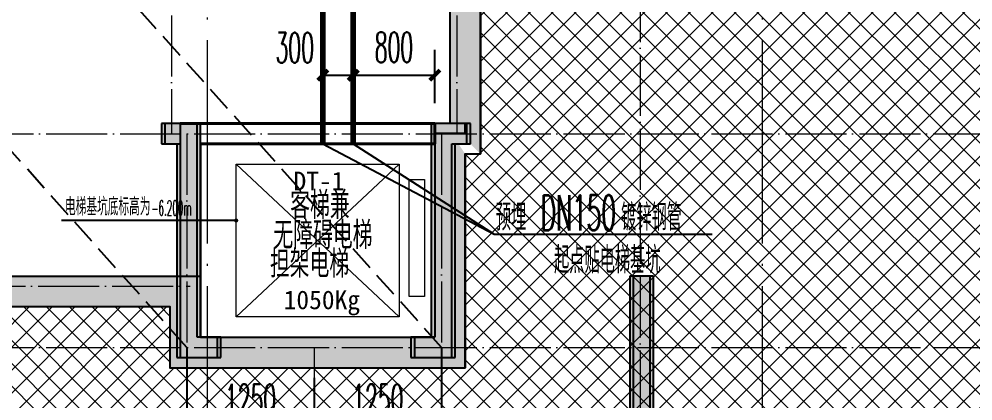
# Model space of a CAD drawing. Extents: x 27938 to 650306, y -92720 to 1524912.
# Drawn here: x 282918 to 292286, y 743904 to 747656 of the extents above; entities that cross this region are included whole.
import ezdxf

# ---------------------------------------------------------------- set-up
doc = ezdxf.new("R2010")
doc.units = 0
doc.header["$LTSCALE"] = 1000
doc.header["$MEASUREMENT"] = 0
doc.linetypes.add('__DASH', pattern=[0.35, 0.25, -0.1])
doc.linetypes.add('DOTE', pattern=[2.4200000000000004, 2, -0.2, 0.02, -0.2])
for name, color, linetype, lineweight in [('3.5方案汇报，与郭总、侯月琴确定户型_t8$0$STAIR', 2, 'Continuous', 18), ('DOTE', 19, 'DOTE', 9), ('PUB_HATCH', 8, 'Continuous', 9), ('WALL', 9, 'Continuous', 40), ('填充', 251, 'Continuous', 5)]:
    doc.layers.add(name, color=color, linetype=linetype, lineweight=lineweight)
for name, color, linetype in [('AXIS', 3, 'Continuous'), ('COLUMN', 9, 'Continuous'), ('DIM_LEAD', 3, 'Continuous'), ('DIM_废水', 3, 'Continuous'), ('HS-A-墙-砖', 2, 'Continuous'), ('HS-A-墙-砼', 41, 'Continuous'), ('PIPE-废水', 31, 'F'), ('PUB_TEXT', 4, 'Continuous'), ('TWT_DIM', 3, 'Continuous'), ('建-墙-填充', 8, 'Continuous')]:
    doc.layers.add(name, color=color, linetype=linetype)
doc.styles.add('_TCH_DIM', font='SIMPLEX.shx', dxfattribs={"width": 0.6, "oblique": 10, "bigfont": 'hztxt.shx'})
doc.styles.add('_TCH_DIM_T3', font='SIMPLEX.shx', dxfattribs={"width": 0.4941176470588236, "bigfont": 'GBCBIG.shx'})
doc.styles.add('_TWT_SERIAL', font='simplex.shx', dxfattribs={"width": 0.6, "oblique": 10, "height": 3, "bigfont": 'aadri.shx'})
doc.styles.get("Standard").update_dxf_attribs({"font": 'gbenor.shx', "bigfont": 'gbcbig.shx'})
doc.styles.add('黑体', font='simhei.ttf')
doc.linetypes.add('F', pattern='A,3,-0.2,["F",Standard,S=0.25,R=0,X=-0.1,Y=-0.115],-0.2', length=3.4)
doc.dimstyles.new('_TCH_ARCH&&100', dxfattribs={"dimtxt": 297.5, "dimasz": 100, "dimexe": 250, "dimexo": 300, "dimgap": 126.25, "dimtad": 1, "dimdec": 0, "dimzin": 0, "dimdsep": 46, "dimtxsty": '_TCH_DIM_T3', "dimblk": 'ARCHTICK', "dimcen": 0.09, "dimclrt": 4, "dimazin": 2, "dimtfac": 1, "dimtdec": 0, "dimtix": 1, "dimtmove": 2, "dimatfit": 3, "dimfxl": 1, "dimtolj": 1, "dimtzin": 0, "dimarcsym": 0})
doc.dimstyles.new('_TWT_ARCH&&100', dxfattribs={"dimtxt": 297.5, "dimasz": 100, "dimexe": 250, "dimexo": 300, "dimgap": 126.25, "dimtad": 1, "dimdec": 0, "dimzin": 0, "dimdsep": 46, "dimtxsty": '_TCH_DIM_T3', "dimblk": 'ARCHTICK', "dimcen": 0.09, "dimclrt": 7, "dimazin": 2, "dimtfac": 1, "dimtdec": 0, "dimtix": 1, "dimtmove": 2, "dimatfit": 3, "dimfxl": 1, "dimtolj": 1, "dimtzin": 0, "dimarcsym": 0})

# ---------------------------------------------------------------- blocks, each defined once
blk = doc.blocks.new('GDRDADWDAD')
at = {"layer": 'DOTE', "linetype": 'DOTE', "ltscale": 0.3}
for p, q in [((284416.578704452, 690157.171784628), (284416.5787044524, 679557.171776904)), ((287216.5787004906, 690157.171784628), (287216.5787004903, 679557.171776904)), ((289016.5787024716, 681057.1717767005), (289016.5787024713, 671157.1717769038)), ((270116.5787024704, 679557.171776904), (328916.5787024746, 679557.171776904)), ((284566.5787044525, 679557.171776904), (284566.5787044525, 677457.1717768572)), ((287066.5787004902, 679557.171776904), (287066.5787004902, 677457.1717768572)), ((270116.5787024704, 677457.171776857), (328916.5787024746, 677457.171776857)), ((285816.5787024716, 677457.1717768568), (285816.5787024713, 671157.1717769038))]:
    blk.add_line(p, q, dxfattribs=at)
blk = doc.blocks.new('gdfgdgdgr')
at = {"layer": 'PUB_HATCH'}
for points in [[(489827.3862082955, 526513.8533125934), (489477.3862075229, 526513.8530673019), (489477.3862075229, 526313.8530673019), (489627.3862082955, 526313.8533125934), (489627.3862071062, 524213.8572179268), (490027.3862071062, 524213.8572179268), (490027.3862071062, 524413.8572179268), (489827.3862072384, 524413.8572179268)], [(492127.5825683302, 526513.8533125934), (492127.5825693873, 524413.8572179268), (491927.5825695195, 524413.8572179268), (491927.5825695195, 524213.8572179268), (492327.5825695195, 524213.8572179268), (492327.5825683302, 526313.8533125934), (492477.5825691028, 526313.8530673019), (492477.5825691028, 526513.8530673019)], [(494077.5855897999, 523363.8541015312), (494277.5855897999, 523363.8541015312), (494277.5855909864, 525013.8540440022), (494077.5855911501, 525013.8540439482)]]:
    blk.add_hatch(color=256, dxfattribs=at).paths.add_polyline_path(points)
at = {"layer": 'COLUMN', "color": 8}
for p, q in [((489827.3862082955, 526513.8533125934), (489477.3862075229, 526513.8530673019)), ((489477.3862075229, 526513.8530673019), (489477.3862075229, 526313.8530673019)), ((489827.3862072384, 524413.8572179268), (489827.3862082955, 526513.8533125934)), ((492127.5825683302, 526513.8533125934), (492127.5825693873, 524413.8572179268)), ((492477.5825691028, 526513.8530673019), (492127.5825683302, 526513.8533125934)), ((492477.5825691028, 526313.8530673019), (492477.5825691028, 526513.8530673019)), ((489477.3862075229, 526313.8530673019), (489627.3862082955, 526313.8533125934)), ((489627.3862082955, 526313.8533125934), (489627.3862071062, 524213.8572179268)), ((492327.5825695195, 524213.8572179268), (492327.5825683302, 526313.8533125934)), ((492327.5825683302, 526313.8533125934), (492477.5825691028, 526313.8530673019)), ((494277.5855909864, 525013.8540440022), (494077.5855911501, 525013.8540439482)), ((494077.5855911501, 525013.8540439482), (494077.5855897999, 523363.8541015312)), ((494277.5855897999, 523363.8541015312), (494277.5855909864, 525013.8540440022)), ((490027.3862071062, 524413.8572179268), (489827.3862072384, 524413.8572179268)), ((490027.3862071062, 524213.8572179268), (490027.3862071062, 524413.8572179268)), ((492127.5825693873, 524413.8572179268), (491927.5825695195, 524413.8572179268)), ((491927.5825695195, 524413.8572179268), (491927.5825695195, 524213.8572179268)), ((489627.3862071062, 524213.8572179268), (490027.3862071062, 524213.8572179268)), ((491927.5825695195, 524213.8572179268), (492327.5825695195, 524213.8572179268))]:
    blk.add_line(p, q, dxfattribs=at)
blk = doc.blocks.new('A$C47B31F67')
at = {"layer": '填充'}
h = blk.add_hatch(dxfattribs=at)
h.set_pattern_fill('ANSI37', color=8, scale=100, style=0)
h.set_pattern_definition([(45, (0, 0), (-112.2532015133644, 112.2532015133644), []), (135, (0, 0), (-112.2532015133644, -112.2532015133644), [])])
h.paths.add_polyline_path([(127448.2005256604, -31359.54774267517), (127448.2075054992, -32859.55215584196), (129998.1362230663, -32859.55215584196), (129998.1356659547, -35059.54457141843), (129998.1362055673, -35059.54780370137), (129998.1356834537, -36059.54590019223), (133248.1033287005, -36059.54964311537), (133248.1033295641, -40759.54285403399), (127398.0405730036, -40759.542852871), (127398.0401762415, -41359.54404004314), (124497.8451572171, -41359.54404003278), (124497.8428679539, -39259.48019998253), (124447.9418712604, -39259.61569144984), (124447.9441604386, -36059.60594031157), (124447.9753544088, -36059.49161360343), (124447.9684082041, -31359.5510817446)], flags=16)
h.paths.add_polyline_path([(97047.75261009095, -31359.54817754065), (97047.74563025218, -32859.55259070743), (94547.75179653015, -32859.55259070743), (94547.75235364182, -35059.54500628391), (97047.75192082467, -35059.55052108516), (97047.7524429381, -37459.54661643342), (91247.84980705075, -37459.54807683825), (91247.8498061873, -40759.54328889947), (97097.9125627478, -40759.54328773648), (97097.91295950991, -41359.54447490862), (99998.10797853427, -41359.54447489826), (99998.11026779743, -39259.48063484801), (100148.1117771007, -39259.61612630996), (100148.1094879226, -36059.60637517169), (100047.7551747995, -36059.49204279843), (100047.7621210042, -31359.55151093961)], flags=16)
h.paths.add_polyline_path([(82847.75326838973, -28459.54733952135), (141647.7532683939, -28459.54733952135), (141647.7532683939, -47459.54734724923), (82847.75326838973, -47459.54734724923)])
at = {"layer": '填充', "color": 8}
blk.add_lwpolyline([(97047.75261009095, -31359.54817754065), (97047.74563025218, -32859.55259070743), (94547.75179653015, -32859.55259070743), (94547.75235364182, -35059.54500628391), (97047.75192082467, -35059.55052108516), (97047.7524429381, -37459.54661643342), (91247.84980705075, -37459.54807683825), (91247.8498061873, -40759.54328889947), (97097.9125627478, -40759.54328773648), (97097.91295950991, -41359.54447490862), (99998.10797853427, -41359.54447489826), (99998.11026779743, -39259.48063484801), (100148.1117771007, -39259.61612630996), (100148.1094879226, -36059.60637517169), (100047.7551747995, -36059.49204279843), (100047.7621210042, -31359.55151093961)], close=True, dxfattribs=at)
blk = doc.blocks.new('_ArchTick')
at = {"color": 0, "linetype": 'ByBlock', "const_width": 0.4}
blk.add_lwpolyline([(-0.5, -0.5), (0.5, 0.5)], dxfattribs=at)
blk = doc.blocks.new('*D222')
at = {"layer": 'Defpoints', "color": 0}
for p in [(287000.1677538895, 747104.5989430262), (286200.1677535731, 746530.3134677688), (287000.1677538895, 746530.3134677688)]:
    blk.add_point(p, dxfattribs=at)
at = {"layer": 'TWT_DIM', "color": 0, "lineweight": -2}
for p, q in [((286200.1677535731, 746830.3134677688), (286200.1677535731, 747354.5989430262)), ((287000.1677538895, 746830.3134677688), (287000.1677538895, 747354.5989430262)), ((286200.1677535731, 747104.5989430262), (287000.1677538895, 747104.5989430262))]:
    blk.add_line(p, q, dxfattribs=at)
at = {"layer": 'TWT_DIM', "color": 0, "lineweight": -2, "xscale": 100, "yscale": 100, "zscale": 100, "rotation": 180}
blk.add_blockref('_ArchTick', (286200.1677535731, 747104.5989430262), dxfattribs=at)
at = {"layer": 'TWT_DIM', "color": 0, "lineweight": -2, "xscale": 100, "yscale": 100, "zscale": 100}
blk.add_blockref('_ArchTick', (287000.1677538895, 747104.5989430262), dxfattribs=at)
at = {"layer": 'TWT_DIM', "color": 7, "insert": (286600.1677537313, 747379.5989430262), "char_height": 297.5, "attachment_point": 5, "style": '_TCH_DIM_T3'}
blk.add_mtext('\\A1;800', dxfattribs=at)
blk = doc.blocks.new('*D223')
at = {"layer": 'Defpoints', "color": 0}
for p in [(286200.1677535731, 747104.5989430262), (285900.1677535731, 746530.3134677688), (286200.1677535731, 746530.3134677688)]:
    blk.add_point(p, dxfattribs=at)
at = {"layer": 'TWT_DIM', "color": 0, "lineweight": -2}
for p, q in [((285900.1677535731, 746830.3134677688), (285900.1677535731, 747354.5989430262)), ((286200.1677535731, 746830.3134677688), (286200.1677535731, 747354.5989430262)), ((285900.1677535731, 747104.5989430262), (286200.1677535731, 747104.5989430262))]:
    blk.add_line(p, q, dxfattribs=at)
at = {"layer": 'TWT_DIM', "color": 0, "lineweight": -2, "xscale": 100, "yscale": 100, "zscale": 100, "rotation": 180}
blk.add_blockref('_ArchTick', (285900.1677535731, 747104.5989430262), dxfattribs=at)
at = {"layer": 'TWT_DIM', "color": 0, "lineweight": -2, "xscale": 100, "yscale": 100, "zscale": 100}
blk.add_blockref('_ArchTick', (286200.1677535731, 747104.5989430262), dxfattribs=at)
at = {"layer": 'TWT_DIM', "color": 7, "insert": (285624.9309774329, 747374.8100644846), "char_height": 297.5, "attachment_point": 5, "style": '_TCH_DIM_T3'}
blk.add_mtext('\\A1;300', dxfattribs=at)
blk = doc.blocks.new('*D601')
at = {"layer": 'AXIS', "color": 0, "lineweight": -2}
for p, q in [((284566.578704453, 744129.8967611496), (284566.578704453, 743393.6337011275)), ((285816.5787024716, 744129.8967611496), (285816.5787024716, 743393.6337011275)), ((284566.578704453, 743643.6337011275), (285816.5787024716, 743643.6337011275))]:
    blk.add_line(p, q, dxfattribs=at)
at = {"layer": 'Defpoints', "color": 0}
for p in [(284566.578704453, 744429.8967611496), (285816.5787024716, 744429.8967611496), (285816.5787024716, 743643.6337011275)]:
    blk.add_point(p, dxfattribs=at)
at = {"layer": 'AXIS', "color": 0, "lineweight": -2, "xscale": 100, "yscale": 100, "zscale": 100, "rotation": 180}
blk.add_blockref('_ArchTick', (284566.578704453, 743643.6337011275), dxfattribs=at)
at = {"layer": 'AXIS', "color": 0, "lineweight": -2, "xscale": 100, "yscale": 100, "zscale": 100}
blk.add_blockref('_ArchTick', (285816.5787024716, 743643.6337011275), dxfattribs=at)
at = {"layer": 'AXIS', "color": 4, "insert": (285191.5787034623, 743918.6337011275), "char_height": 297.5, "attachment_point": 5, "style": '_TCH_DIM_T3'}
blk.add_mtext('\\A1;1250', dxfattribs=at)
blk = doc.blocks.new('*D602')
at = {"layer": 'AXIS', "color": 0, "lineweight": -2}
for p, q in [((285816.5787024716, 744129.8967611496), (285816.5787024716, 743393.6337011275)), ((287066.5787004904, 744129.8967611496), (287066.5787004904, 743393.6337011275)), ((285816.5787024716, 743643.6337011275), (287066.5787004904, 743643.6337011275))]:
    blk.add_line(p, q, dxfattribs=at)
at = {"layer": 'Defpoints', "color": 0}
for p in [(285816.5787024716, 744429.8967611496), (287066.5787004904, 744429.8967611496), (287066.5787004904, 743643.6337011275)]:
    blk.add_point(p, dxfattribs=at)
at = {"layer": 'AXIS', "color": 0, "lineweight": -2, "xscale": 100, "yscale": 100, "zscale": 100, "rotation": 180}
blk.add_blockref('_ArchTick', (285816.5787024716, 743643.6337011275), dxfattribs=at)
at = {"layer": 'AXIS', "color": 0, "lineweight": -2, "xscale": 100, "yscale": 100, "zscale": 100}
blk.add_blockref('_ArchTick', (287066.5787004904, 743643.6337011275), dxfattribs=at)
at = {"layer": 'AXIS', "color": 4, "insert": (286441.578701481, 743918.6337011275), "char_height": 297.5, "attachment_point": 5, "style": '_TCH_DIM_T3'}
blk.add_mtext('\\A1;1250', dxfattribs=at)

msp = doc.modelspace()

# ---------------------------------------------------------------- hatches: boundary and pattern name
at = {"layer": 'PUB_HATCH'}
msp.add_hatch(color=256, dxfattribs=at).paths.add_polyline_path([(287450.1692632434, 749230.3120301976), (287150.169263238, 749530.312030198), (287150.1692632379, 746630.3128586719), (287450.1692632434, 746330.3128585744)])
at = {"layer": '建-墙-填充'}
for points in [[(287200.1677537414, 746480.3128586492), (287000.1677538897, 746480.3128587012), (287000.1677538818, 744530.3167642808), (287300.1677539023, 744230.3167642857), (287300.1677539022, 746330.3128585744)], [(278849.9084373408, 745130.3179508636), (278549.9084373445, 744830.3179508633), (284399.9713918827, 744830.3179508634), (284549.9713918614, 744930.3179509011), (284549.9713918476, 745130.3179508621)], [(284549.9713918614, 744930.3179509011), (284699.9713918538, 744830.317950978), (284700.1677537702, 744830.317950978), (284700.1677537702, 745130.3179508949), (284549.9713918476, 745130.3179508621)], [(284549.9713918614, 744930.3179509011), (284399.9713918827, 744830.3179508634), (284399.9713918827, 744230.3167642858), (284699.9713918538, 744530.3167642808), (284699.9713918538, 744830.317950978)], [(284699.9713918538, 744530.3167642808), (284399.9713918827, 744230.3167642858), (287300.1677539023, 744230.3167642857), (287000.1677538818, 744530.3167642808)]]:
    msp.add_hatch(color=256, dxfattribs=at).paths.add_polyline_path(points)

# ---------------------------------------------------------------- linework, layer by layer
at = {"color": 251, "linetype": '__DASH', "true_color": 0x636466}
for p, q in [((284566.5787044525, 744429.9000576574), (267243.9480209946, 763783.9355513663)), ((287066.7743707282, 744429.9000576574), (269744.1436872703, 763783.9355513663))]:
    msp.add_line(p, q, dxfattribs=at)
at = {"color": 8}
msp.add_lwpolyline([(284349.8112408156, 754230.313061642), (284349.8042609769, 752730.3086484752), (281849.8104272548, 752730.3086484752), (281849.8109843664, 750530.3162328987), (284349.8105515494, 750530.3107180975), (284349.8110736628, 748130.3146227492), (278549.9084377755, 748130.3131623444), (278549.9084369119, 744830.3179502832), (284399.9711934724, 744830.3179514462), (284399.9715902345, 744230.316764274), (287300.1666092589, 744230.3167642844), (287300.168898522, 746330.3806043346), (287450.1704078254, 746330.2451128727), (287450.1681186474, 749530.254864011), (287349.8138055243, 749530.3691963842), (287349.820751729, 754230.309728243)], close=True, dxfattribs=at)
at = {"layer": '3.5方案汇报，与郭总、侯月琴确定户型_t8$0$STAIR', "color": 8}
for p, q in [((286650.16775389, 746230.3167642789), (285050.1677538895, 744730.3167642803)), ((285050.1677538895, 746230.3167642789), (286650.16775389, 744730.3167642803))]:
    msp.add_line(p, q, dxfattribs=at)
for points in [[(285050.1677538895, 744730.3167642803), (285050.1677538895, 746230.3167642789), (286650.16775389, 746230.3167642789), (286650.16775389, 744730.3167642803)], [(286750.1677538804, 744930.3167643958), (286750.1677538804, 746080.3167643963), (286900.1677538832, 746080.3167643963), (286900.1677538832, 744930.3167643958)]]:
    msp.add_lwpolyline(points, close=True, dxfattribs=at)
at = {"layer": 'AXIS'}
for p, q in [((284566.5787024704, 744429.8967611496), (284566.5787024704, 743393.6337011275)), ((287066.5787024728, 744429.8969818971), (287066.5788854746, 743393.6339218749))]:
    msp.add_line(p, q, dxfattribs=at)
at = {"layer": 'DIM_LEAD', "color": 8}
for p, q in [((284848.0887521757, 745675.7832413868), (283333.80303789, 745675.7832413868)), ((285050.1677538895, 745676.2832413868), (284848.0887521757, 745675.7832413868))]:
    msp.add_line(p, q, dxfattribs=at)
at = {"layer": 'DIM_LEAD', "color": 8, "const_width": 20}
msp.add_lwpolyline([(285060.1677232793, 745676.3079841094, 1), (285040.1677844997, 745676.2584986641, 1)], format="xyb", close=True, dxfattribs=at)
at = {"layer": 'DIM_废水'}
for p, q in [((285900.1677535731, 746430.3167642896), (287584.6335480888, 745542.1684904757)), ((286200.1677535731, 746430.3167642896), (287584.6335480888, 745542.1684904757)), ((287584.6335480888, 745542.1684904757), (289724.1183185191, 745542.1684904757))]:
    msp.add_line(p, q, dxfattribs=at)
at = {"layer": 'DOTE', "color": 5}
for p, q in [((284764.6911058282, 757130.3138996613), (284764.6911058282, 738130.3138919334)), ((290214.6911058282, 757130.3138996613), (290214.6911058282, 738130.3138919334))]:
    msp.add_line(p, q, dxfattribs=at)
at = {"layer": 'DOTE', "linetype": 'DOTE', "ltscale": 0.3}
msp.add_line((278749.8118991145, 745030.3139680743), (284599.8119010965, 745030.3139680743), dxfattribs=at)
at = {"layer": 'HS-A-墙-砖', "color": 8}
for p, q in [((284500.167753771, 746630.313467768), (284500.1677537709, 745130.3179508949)), ((284700.1677537702, 746430.3134677595), (284700.1677537702, 745130.3179508949))]:
    msp.add_line(p, q, dxfattribs=at)
at = {"layer": 'HS-A-墙-砼', "color": 8}
for p, q in [((287150.169263238, 749530.312030198), (287150.1692632379, 746630.3128586719)), ((287450.1692632434, 749230.3120301976), (287450.1692632434, 746330.3128585744)), ((287300.1677534325, 746630.3128586719), (287150.1692632379, 746630.3128586719)), ((287300.1677538897, 746530.3127190872), (287300.1677534325, 746630.3128586719)), ((287000.1677538897, 746530.3127190872), (287000.1677538897, 746480.3128587012)), ((287300.1677538897, 746530.3127190872), (287000.1677538897, 746530.3127190872)), ((287000.1677538897, 746480.3128587012), (287000.1677538818, 744530.3167642808)), ((287300.1677539022, 746330.3128585744), (287450.1692632434, 746330.3128585744)), ((287300.1677539022, 746330.3128585744), (287300.1677539023, 744230.3167642857)), ((278849.9084373408, 745130.3179508636), (284549.9713918476, 745130.3179508621)), ((284549.9713918476, 745130.3179508621), (284700.1677537702, 745130.3179508949)), ((284700.1677537702, 745130.3179508949), (284700.1677537702, 744830.317950978)), ((278549.9084373445, 744830.3179508633), (284399.9713918827, 744830.3179508634)), ((284399.9713918827, 744830.3179508634), (284399.9713918827, 744230.3167642858)), ((284699.9713918538, 744830.317950978), (284699.9713918538, 744530.3167642808)), ((284699.9713918538, 744830.317950978), (284700.1677537702, 744830.317950978)), ((284699.9713918538, 744530.3167642808), (287000.1677538818, 744530.3167642808)), ((284399.9713918827, 744230.3167642858), (287300.1677539023, 744230.3167642857))]:
    msp.add_line(p, q, dxfattribs=at)
at = {"layer": 'PIPE-废水', "const_width": 55.00000000000001}
for points in [[(285900.1677535731, 746430.3167642896), (285900.1677535731, 750480.3167720608)], [(286200.1677535731, 746430.3167642896), (286200.1677535731, 750480.3167720608)]]:
    msp.add_lwpolyline(points, dxfattribs=at)
at = {"layer": 'WALL', "color": 8}
for p, q in [((284500.167753771, 746630.313467768), (287000.1677538895, 746630.3134677688)), ((287000.1677538895, 746630.3134677688), (287000.1677538895, 746430.3134677688)), ((284700.1677537702, 746430.3134677595), (287000.1677538895, 746430.3134677688))]:
    msp.add_line(p, q, dxfattribs=at)

# ---------------------------------------------------------------- block references
for name, p in [('GDRDADWDAD', (0, 66972.72828080016)), ('gdfgdgdgr', (-205160.8093131861, 220116.0461362344))]:
    msp.add_blockref(name, p)
at = {"color": 8}
for name, p in [('A$C47B31F67', (187302.0586307247, 785589.8612391826)), ('gdfgdgdgr', (-205127.576116542, 220116.4599704676))]:
    msp.add_blockref(name, p, dxfattribs=at)

# ---------------------------------------------------------------- texts
at = {"layer": 'DIM_LEAD', "color": 8, "style": '_TCH_DIM'}
for s, height, width, p in [('电梯基坑底标高为', 175, 0.6, (283368.80303789, 745725.8332413868)), ('-6.200m', 148.75, 0.4235294117647059, (284217.7828449995, 745725.8332413868))]:
    msp.add_text(s, height=height, dxfattribs=dict(at, width=width)).set_placement(p)
at = {"layer": 'DIM_废水', "color": 7, "style": '_TWT_SERIAL'}
for s, height, width, p in [('DN150', 350, 0.48, (288039.0586513543, 745577.1684904757)), ('预埋', 261.8110236220472, 0.6, (287601.2002620764, 745577.1684904757)), ('镀锌钢管', 261.8110236220472, 0.6, (288831.0586513543, 745577.1684904757)), ('起点贴电梯基坑', 261.8110236220472, 0.6, (288172.6783806565, 745157.1684904757))]:
    msp.add_text(s, height=height, dxfattribs=dict(at, width=width)).set_placement(p)
at = {"layer": 'PUB_TEXT', "color": 8, "style": '黑体'}
for s, p in [('DT-1', (285613.0446920156, 745972.5679834195)), ('1050Kg', (285516.0446920156, 744804.8985640089))]:
    msp.add_text(s, height=184.0084388185654, dxfattribs=at).set_placement(p)
at = {"layer": 'PUB_TEXT', "color": 8}
for s, p in [('客梯兼', (285581.0469752038, 745692.397568195)), ('无障碍电梯', (285416.478067309, 745396.6274002836)), ('担架电梯', (285382.0442268616, 745115.0686853213))]:
    msp.add_text(s, height=270.0709219858156, dxfattribs=at).set_placement(p)

# ---------------------------------------------------------------- dimensions: what is measured, and where the dimension line sits
at = {"layer": 'AXIS'}
for p1, p2, picture, middle in [((284566.578704453, 744429.8967611496), (285816.5787024716, 744429.8967611496), '*D601', (285191.5787034623, 743918.6337011275)), ((285816.5787024716, 744429.8967611496), (287066.5787004904, 744429.8967611496), '*D602', (286441.578701481, 743918.6337011275))]:
    dim = msp.add_aligned_dim(p1=p1, p2=p2, distance=-786.2630600221455, dimstyle='_TCH_ARCH&&100', dxfattribs=at)
    dim.commit()
    dim.dimension.update_dxf_attribs({"geometry": picture, "text_midpoint": middle})
at = {"layer": 'TWT_DIM'}
dim = msp.add_linear_dim(base=(286200.1677535731, 747104.5989430262), p1=(285900.1677535731, 746530.3134677688), p2=(286200.1677535731, 746530.3134677688), angle=0, dimstyle='_TWT_ARCH&&100', dxfattribs=at)
dim.commit()
dim.dimension.update_dxf_attribs({"geometry": '*D223', "text_midpoint": (285624.9309774329, 747374.8100644846), "dimtype": 129})
dim = msp.add_aligned_dim(p1=(286200.1677535731, 746530.3134677688), p2=(287000.1677538895, 746530.3134677688), distance=574.2854752573185, dimstyle='_TWT_ARCH&&100', dxfattribs=at)
dim.commit()
dim.dimension.update_dxf_attribs({"geometry": '*D222', "text_midpoint": (286600.1677537313, 747379.5989430262)})

doc.saveas('drawing.dxf')
